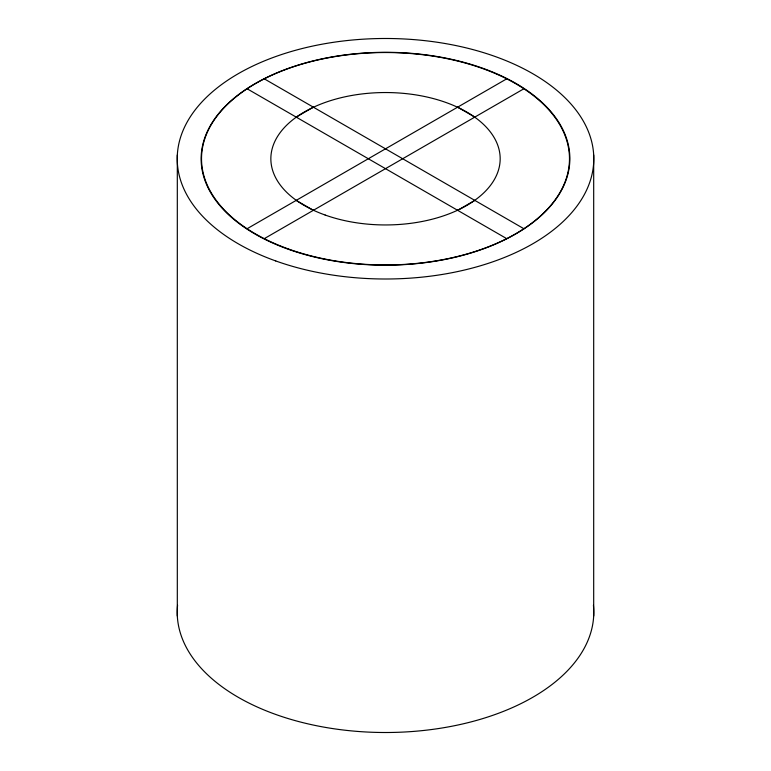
<?xml version="1.0" encoding="UTF-8"?>
<svg xmlns="http://www.w3.org/2000/svg" width="771" height="771" viewBox="0 0 771 771"><rect width="100%" height="100%" fill="white"/><g stroke="black" fill="none" stroke-linecap="round" stroke-linejoin="round"><path stroke-width="1.16" d="M296.189 117.105L313.373 107.179M247.096 228.736L506.72 78.835M264.28 238.653L523.904 88.761M457.627 210.31L474.811 200.393M457.627 107.179L474.811 117.105M264.28 78.835L523.904 228.736M247.096 88.761L506.72 238.653M296.189 200.393L313.373 210.31M593.689 154.971L593.689 616.029M177.311 154.971L177.311 616.029M593.429 605.245A208.286 120.257 0 0 1 385.5 732.508A208.286 120.257 0 0 1 177.571 605.245M515.934 83.441A184.144 106.321 0 0 0 255.288 83.567A184.144 106.321 0 0 0 255.066 234.056A184.144 106.321 0 0 0 515.712 233.921A184.144 106.321 0 0 0 515.934 83.441M288.547 249.023A183.99 106.225 0 0 0 569.393 162.083A183.99 106.225 0 0 0 298.56 65.13A183.99 106.225 0 0 0 288.547 249.023M325.169 215.042A114.667 66.21 0 0 0 500.119 160.763A114.667 66.21 0 0 0 331.212 100.432A114.667 66.21 0 0 0 325.169 215.042M275.739 260.945A208.286 120.257 0 0 0 593.689 162.517A208.286 120.257 0 0 0 287.072 52.765A208.286 120.257 0 0 0 275.739 260.945"/></g></svg>
